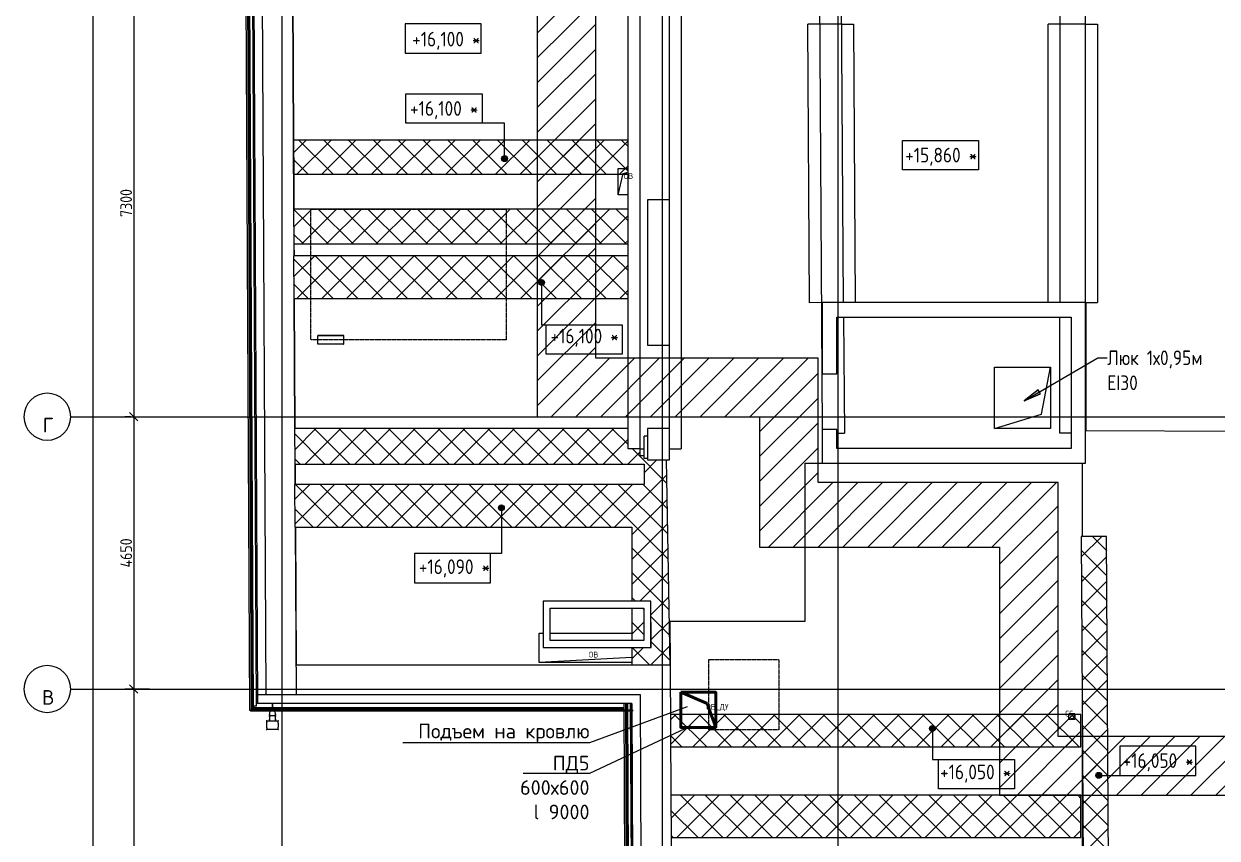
# Model space of a CAD drawing. Header units: millimetres. Extents: x -99936 to 523262, y -63190 to 327013.
# Drawn here: x 407000 to 427392, y 78388 to 92291 of the extents above; entities that cross this region are included whole.
import ezdxf
from ezdxf import colors
from ezdxf.entities.mleader import LeaderData, LeaderLine
from ezdxf.math import Vec2, Vec3

# ---------------------------------------------------------------- set-up
doc = ezdxf.new("R2010")
doc.units = ezdxf.units.MM
doc.linetypes.add('ADSK_Линия сетки', pattern=[25, 20, -2.5, 0, -2.5])
doc.linetypes.add('ADSK_Штриховая_ш3 п1_5', pattern=[4.5, 3, -1.5])
for name, color, linetype, lineweight in [('0_АР', 8, 'Continuous', 20), ('Аннотация', 7, 'Continuous', 9), ('Ограждение', 251, 'Continuous', 18), ('Оси', 7, 'Continuous', 9), ('ПОДПОР', 1, 'Continuous', 50)]:
    doc.layers.add(name, color=color, linetype=linetype, lineweight=lineweight)
doc.layers.add('Обобщенные модели', color=5, linetype='Continuous', lineweight=18, true_color=0x0000ff)
doc.styles.add('GOST Common_1', font='GOST Common_0.ttf', dxfattribs={"width": 0.9, "height": 200})
doc.styles.add('GOST Common_2', font='GOST Common_0.ttf', dxfattribs={"width": 0.9, "height": 250})
doc.styles.add('GOST Common_3', font='GOST Common_0.ttf', dxfattribs={"width": 0.9, "height": 100})
doc.styles.add('ISOCPEUR', font='isocpeur.ttf', dxfattribs={"height": 250})
doc.dimstyles.new('ADSK_Основной_2_5_мм_Оси', dxfattribs={"dimscale": 304.8, "dimtxt": 251.428749, "dimasz": 0.463911, "dimexe": 0.492126, "dimexo": 0.492126, "dimgap": 0.098425, "dimtad": 1, "dimrnd": 0.01, "dimdsep": 46, "dimtxsty": 'GOST Common_1', "dimblk1": 'OBLIQUE', "dimblk2": 'OBLIQUE', "dimsah": 1, "dimcen": 0.09, "dimdle": 0.492126, "dimazin": 2, "dimtfac": 1, "dimtdec": 4, "dimtix": 1, "dimtmove": 0, "dimatfit": 3, "dimfxl": 1, "dimtvp": 1, "dimtolj": 1, "dimtzin": 0, "dimlwd": 20, "dimlwe": 20, "dimarcsym": 2})
pattern_1 = [(45, (417914.95, 72638.46), (-212.132, 212.132), []), (135, (417914.95, 72638.46), (-212.132, -212.132), [])]

# ---------------------------------------------------------------- blocks, each defined once
blk = doc.blocks.new('Водосток - Тип 1 _карниз больше 490мм_-5153572-План чердака копия 2')
at = {"layer": 'Обобщенные модели'}
for p, q in [((19, 435), (125, 435)), ((125, 435), (231, 435)), ((125, 285), (19, 285)), ((75, 285), (75, 214)), ((75, 285), (75, 264)), ((75, 256), (75, 214)), ((231, 285), (125, 285)), ((175, 214), (175, 285)), ((175, 264), (175, 285)), ((175, 214), (175, 256)), ((120, 60), (120, -10)), ((130, -10), (130, 60))]:
    blk.add_line(p, q, dxfattribs=at)
at = {"layer": 'Обобщенные модели', "flags": 128}
for points in [[(75, 256), (75, 262), (75, 268), (75, 273), (75, 278), (75, 284), (75, 285)], [(75, 264), (75, 258), (75, 252), (75, 247), (75, 242), (75, 236), (75, 231), (75, 226), (75, 221), (75, 216), (75, 212), (75, 207), (75, 203), (75, 199), (75, 195), (75, 191), (75, 188), (75, 184), (75, 181), (75, 178), (75, 175), (75, 173), (75, 171), (75, 168), (75, 167), (75, 165), (75, 164), (75, 162), (75, 161), (75, 161), (75, 160), (75, 160), (75, 160)], [(75, 202), (75, 205), (75, 210), (75, 214)], [(175, 285), (175, 281), (175, 275), (175, 270), (175, 264), (175, 259), (175, 256)], [(175, 160), (175, 160), (175, 160), (175, 161), (175, 162), (175, 163), (175, 164), (175, 166), (175, 168), (175, 170), (175, 172), (175, 174), (175, 177), (175, 180), (175, 183), (175, 186), (175, 190), (175, 193), (175, 197), (175, 201), (175, 205), (175, 210), (175, 214), (175, 219), (175, 224), (175, 229), (175, 234), (175, 239), (175, 245), (175, 250), (175, 256), (175, 261), (175, 264)], [(175, 214), (175, 212), (175, 207), (175, 203), (175, 199), (175, 197)], [(75, 173), (75, 174), (75, 177), (75, 180), (75, 183)], [(175, 177), (175, 175), (175, 173)]]:
    blk.add_lwpolyline(points, dxfattribs=at)
at = {"layer": 'Обобщенные модели'}
for start, end in [(164.8376, 232.0774), (307.9226, 14.9145)]:
    blk.add_arc((125, 160), 52, start, end, dxfattribs=at)
for start_param, end_param in [(0, 1.570796), (0, 1.570796), (1.570796, 3.141593), (1.570796, 3.141593)]:
    blk.add_ellipse((125, 214), major_axis=(-50, 0), ratio=0.309017, start_param=start_param, end_param=end_param, dxfattribs=at)
for points in [[(19, 285), (21, 285), (25, 286), (29, 289), (31, 292), (32, 295), (32, 297), (32, 299), (32, 302), (32, 304), (32, 306), (32, 309), (32, 311), (31, 314), (31, 317), (31, 320), (30, 323), (30, 326), (29, 329), (29, 332), (29, 336), (28, 340), (28, 346), (27, 355), (27, 365), (28, 374), (28, 380), (29, 384), (29, 388), (29, 391), (30, 394), (30, 397), (31, 400), (31, 403), (31, 406), (32, 409), (32, 411), (32, 414), (32, 416), (32, 418), (32, 421), (32, 423), (32, 425), (31, 428), (29, 431), (25, 434), (21, 435), (19, 435)], [(231, 435), (229, 435), (225, 434), (221, 431), (219, 428), (218, 425), (218, 423), (218, 421), (218, 418), (218, 416), (218, 414), (218, 411), (218, 409), (219, 406), (219, 403), (219, 400), (220, 397), (220, 394), (221, 391), (221, 388), (221, 384), (222, 380), (222, 374), (223, 365), (223, 355), (222, 346), (222, 340), (221, 336), (221, 332), (221, 329), (220, 326), (220, 323), (219, 320), (219, 317), (219, 314), (218, 311), (218, 309), (218, 306), (218, 304), (218, 302), (218, 299), (218, 297), (218, 295), (219, 292), (221, 289), (225, 286), (229, 285), (231, 285)]]:
    blk.add_open_spline(points, degree=3, knots=[-1, -1, -1, -1, -0.941176, -0.882353, -0.852941, -0.823529, -0.808824, -0.794118, -0.779412, -0.764706, -0.75, -0.735294, -0.720588, -0.705882, -0.691176, -0.676471, -0.661765, -0.647059, -0.632353, -0.617647, -0.602941, -0.588235, -0.558824, -0.529412, -0.470588, -0.441176, -0.411765, -0.397059, -0.382353, -0.367647, -0.352941, -0.338235, -0.323529, -0.308824, -0.294118, -0.279412, -0.264706, -0.25, -0.235294, -0.220588, -0.205882, -0.191176, -0.176471, -0.147059, -0.117647, -0.058824, 0, 0, 0, 0], dxfattribs=at)
blk = doc.blocks.new('GM_Отверстие прямоугольное _в плите_ - Отверстие-1433030-План чердака копия 2')
at = {"layer": 'Обобщенные модели'}
for p, q in [((-175, -225), (-175, 225)), ((-175, 225), (-5, 225)), ((-175, -225), (-87.5, 137.5)), ((-87.5, 137.5), (-5, 165)), ((-5, -225), (-175, -225))]:
    blk.add_line(p, q, dxfattribs=at)
blk = doc.blocks.new('Ограждение - Ограждение-2981992-План чердака копия 2')
at = {"layer": 'Ограждение'}
h = blk.add_hatch(dxfattribs=at)
h.set_pattern_fill('FP_2', color=256, style=0, pattern_type=2)
h.set_pattern_definition([(45, (0, 0), (-106.066, 106.066), [])])
h.paths.add_polyline_path([(-5446, 14183), (-5446, 14333), (-5772, 14333), (-5772, 14331), (-5451, 14331), (-5451, 14183)])
for p, q in [((-5893, 14331), (-5893, 14333)), ((-5893, 14333), (-5772, 14333)), ((-5893, 14183), (-5893, 14331)), ((-5772, 14331), (-5893, 14331)), ((-5451, 14183), (-5893, 14183))]:
    blk.add_line(p, q, dxfattribs=at)
at = {"layer": 'Ограждение', "lineweight": 18}
for p, q in [((-5446, 14333), (-5772, 14333)), ((-5772, 14333), (-5772, 14331)), ((-5772, 14331), (-5451, 14331)), ((-5451, 14331), (-5451, 14183)), ((-5446, 14183), (-5446, 14333)), ((-5451, 14183), (-5446, 14183))]:
    blk.add_line(p, q, dxfattribs=at)
blk = doc.blocks.new('GM_Отверстие прямоугольное _в плите_ - Отверстие-3336401-План чердака копия 2')
at = {"layer": 'Обобщенные модели'}
for p, q in [((-746, 250), (838, 250)), ((-746, 167), (838, 250)), ((838, 250), (838, -250)), ((649, -250), (-746, -250)), ((838, -250), (769, -250))]:
    blk.add_line(p, q, dxfattribs=at)
blk = doc.blocks.new('GM_Отверстие прямоугольное _в плите_ - Отверстие-3479558-План чердака копия 2')
at = {"layer": 'Обобщенные модели'}
for p, q in [((-50, -50), (-50, 50)), ((-50, 50), (50, 50)), ((-50, -50), (-25, 25)), ((-25, 25), (50, 50)), ((50, 50), (50, -50)), ((-50, -40), (-50, -50)), ((50, -50), (-50, -50)), ((-50, -50), (50, -50)), ((50, -50), (50, -40))]:
    blk.add_line(p, q, dxfattribs=at)
blk = doc.blocks.new('Ось сетки - Круг_Ø8 мм-8258-План чердака копия 2')
at = {"layer": 'Оси', "lineweight": 20}
for start, end in [(360, 180), (180, 360)]:
    blk.add_arc((0, 0), 4, start, end, dxfattribs=at)
blk = doc.blocks.new('_Oblique')
at = {"color": 0, "linetype": 'ByBlock', "lineweight": -2}
blk.add_line((-0.5, -0.5), (0.5, 0.5), dxfattribs=at)
blk = doc.blocks.new('*D2362')
at = {"color": 0, "lineweight": 20, "transparency": 16777216}
for p, q in [((408178, 115833), (408178, 72483)), ((408128, 115683), (408028, 115683)), ((408128, 72633), (408028, 72633))]:
    blk.add_line(p, q, dxfattribs=at)
at = {"layer": 'Defpoints', "color": 0, "transparency": 16777216}
for p in [(408278, 115683), (408178, 72633), (408278, 72633)]:
    blk.add_point(p, dxfattribs=at)
at = {"color": 0, "lineweight": 20, "transparency": 16777216, "xscale": 141.4, "yscale": 141.4, "zscale": 141.4}
for p, rotation in [((408178, 115683), 90), ((408178, 72633), 270)]:
    blk.add_blockref('_Oblique', p, dxfattribs=dict(at, rotation=rotation))
at = {"color": 0, "lineweight": 20, "transparency": 16777216, "insert": (408048, 94158), "char_height": 200, "width": 971.62, "attachment_point": 5, "rotation": 90, "style": 'GOST Common_1'}
blk.add_mtext('\\A1;43050', dxfattribs=at)
blk = doc.blocks.new('*D2375')
at = {"color": 0, "lineweight": 20, "transparency": 16777216}
for p, q in [((408178, 115833), (408178, 72483)), ((408128, 115683), (408028, 115683)), ((408128, 72633), (408028, 72633))]:
    blk.add_line(p, q, dxfattribs=at)
at = {"layer": 'Defpoints', "color": 0, "transparency": 16777216}
for p in [(408278, 115683), (408178, 72633), (408278, 72633)]:
    blk.add_point(p, dxfattribs=at)
at = {"color": 0, "lineweight": 20, "transparency": 16777216, "xscale": 141.4, "yscale": 141.4, "zscale": 141.4}
for p, rotation in [((408178, 115683), 90), ((408178, 72633), 270)]:
    blk.add_blockref('_Oblique', p, dxfattribs=dict(at, rotation=rotation))
at = {"color": 0, "lineweight": 20, "transparency": 16777216, "insert": (408048, 94158), "char_height": 200, "width": 971.62, "attachment_point": 5, "rotation": 90, "style": 'GOST Common_1'}
blk.add_mtext('\\A1;43050', dxfattribs=at)
blk = doc.blocks.new('*D2378')
at = {"color": 0, "lineweight": 20, "transparency": 16777216}
for p, q in [((408878, 93033), (408878, 85433)), ((408828, 92883), (408728, 92883)), ((408828, 85583), (408728, 85583))]:
    blk.add_line(p, q, dxfattribs=at)
at = {"layer": 'Defpoints', "color": 0, "transparency": 16777216}
for p in [(408978, 92883), (408878, 85583), (408978, 85583)]:
    blk.add_point(p, dxfattribs=at)
at = {"color": 0, "lineweight": 20, "transparency": 16777216, "xscale": 141.4, "yscale": 141.4, "zscale": 141.4}
for p, rotation in [((408878, 92883), 90), ((408878, 85583), 270)]:
    blk.add_blockref('_Oblique', p, dxfattribs=dict(at, rotation=rotation))
at = {"color": 0, "lineweight": 20, "transparency": 16777216, "insert": (408748, 89233), "char_height": 200, "width": 756.84, "attachment_point": 5, "rotation": 90, "style": 'GOST Common_1'}
blk.add_mtext('\\A1;7300', dxfattribs=at)
blk = doc.blocks.new('*D2379')
at = {"color": 0, "lineweight": 20, "transparency": 16777216}
for p, q in [((408878, 85733), (408878, 80783)), ((408828, 85583), (408728, 85583)), ((409149, 80933), (408728, 80933))]:
    blk.add_line(p, q, dxfattribs=at)
at = {"layer": 'Defpoints', "color": 0, "transparency": 16777216}
for p in [(408978, 85583), (408878, 80933), (409299, 80933)]:
    blk.add_point(p, dxfattribs=at)
at = {"color": 0, "lineweight": 20, "transparency": 16777216, "xscale": 141.4, "yscale": 141.4, "zscale": 141.4}
for p, rotation in [((408878, 85583), 90), ((408878, 80933), 270)]:
    blk.add_blockref('_Oblique', p, dxfattribs=dict(at, rotation=rotation))
at = {"color": 0, "lineweight": 20, "transparency": 16777216, "insert": (408748, 83258), "char_height": 200, "width": 782.41, "attachment_point": 5, "rotation": 90, "style": 'GOST Common_1'}
blk.add_mtext('\\A1;4650', dxfattribs=at)
blk = doc.blocks.new('*D2380')
at = {"color": 0, "lineweight": 20, "transparency": 16777216}
for p, q in [((408878, 81083), (408878, 74283)), ((409149, 80933), (408728, 80933)), ((408828, 74433), (408728, 74433))]:
    blk.add_line(p, q, dxfattribs=at)
at = {"layer": 'Defpoints', "color": 0, "transparency": 16777216}
for p in [(409299, 80933), (408878, 74433), (408978, 74433)]:
    blk.add_point(p, dxfattribs=at)
at = {"color": 0, "lineweight": 20, "transparency": 16777216, "xscale": 141.4, "yscale": 141.4, "zscale": 141.4}
for p, rotation in [((408878, 80933), 90), ((408878, 74433), 270)]:
    blk.add_blockref('_Oblique', p, dxfattribs=dict(at, rotation=rotation))
at = {"color": 0, "lineweight": 20, "transparency": 16777216, "insert": (408748, 77683), "char_height": 200, "width": 756.84, "attachment_point": 5, "rotation": 90, "style": 'GOST Common_1'}
blk.add_mtext('\\A1;6500', dxfattribs=at)
blk = doc.blocks.new('Высотные отметки - Рамка-12095-План чердака копия 2')
at = {"layer": 'Аннотация'}
for p, q in [((-6.5, 0), (-6.5, 5)), ((-6.5, 5), (6.5, 5)), ((6.5, 5), (6.5, 0)), ((6.5, 0), (-6.5, 0))]:
    blk.add_line(p, q, dxfattribs=at)

msp = doc.modelspace()

# ---------------------------------------------------------------- hatches: boundary and pattern name
at = {"layer": '0_АР', "lineweight": 9}
h = msp.add_hatch(dxfattribs=at)
h.set_pattern_fill('FP_3', color=256, style=0, pattern_type=2)
h.set_pattern_definition([(45, (417914.95, 72638.46), (-212.132, 212.132), [])])
h.paths.add_polyline_path([(453334.005, 79120.978), (458288.314, 79120.978), (458288.314, 81607.884), (465046.712, 81607.884), (465046.712, 82530.716), (457288.314, 82530.716), (457288.314, 80328.765), (452832.534, 80328.765), (452832.534, 84028.765), (451832.534, 84028.765), (451832.534, 80120.978), (424674.041, 80120.978), (424674.041, 84460.274), (420571.259, 84460.274), (420571.259, 86583.455), (416772.864, 86583.455), (416772.864, 109113.455), (415772.864, 109113.455), (415772.864, 98481.388), (412897.222, 98481.388), (412897.222, 97481.388), (415772.864, 97481.388), (415772.864, 85583.455), (419571.259, 85583.455), (419571.259, 83357.205), (423674.041, 83357.205), (423674.041, 79120.978), (453170.458, 79120.978)])
h = msp.add_hatch(dxfattribs=at)
h.set_pattern_fill('FP_1', color=256, style=0, pattern_type=2)
h.set_pattern_definition(pattern_1)
h.paths.add_polyline_path([(411610.963, 89723.455), (417324.954, 89723.455), (417324.954, 90308.455), (411607.96, 90308.455)])
at = {"layer": '0_АР'}
h = msp.add_hatch(color=256, dxfattribs=at)
edge = h.paths.add_edge_path()
edge.add_arc((415214.205, 89989.882), 50, 0, 360)
at = {"layer": '0_АР', "lineweight": 9}
h = msp.add_hatch(dxfattribs=at)
h.set_pattern_fill('FP_1', color=256, style=0, pattern_type=2)
h.set_pattern_definition(pattern_1)
h.paths.add_polyline_path([(415772.864, 88533.455), (417324.954, 88533.455), (417324.954, 89128.455), (411607.96, 89128.455), (411611.277, 88533.455), (412344.447, 88533.455)])
h = msp.add_hatch(dxfattribs=at)
h.set_pattern_fill('FP_1', color=256, style=0, pattern_type=2)
h.set_pattern_definition(pattern_1)
h.paths.add_polyline_path([(411611.707, 87603.455), (417324.954, 87603.455), (417324.954, 88333.455), (411607.96, 88333.455), (411611.415, 87660.24)])
at = {"layer": '0_АР'}
h = msp.add_hatch(color=256, dxfattribs=at)
edge = h.paths.add_edge_path()
edge.add_arc((415846.778, 87876.82), 50, 0, 360)
at = {"layer": '0_АР', "lineweight": 9}
msp.add_hatch(color=256, dxfattribs=at).paths.add_polyline_path([(424095.804, 85856.536), (424374.918, 85973.39), (424335.164, 86041.648)])
h = msp.add_hatch(dxfattribs=at)
h.set_pattern_fill('FP_1', color=256, style=0, pattern_type=2)
h.set_pattern_definition(pattern_1)
h.paths.add_polyline_path([(418045.448, 81347.045), (417979.964, 84844.673), (417654.954, 84844.673), (417654.954, 84868.455), (417599.519, 84868.455), (417599.519, 84922.238), (417524.954, 84922.238), (417524.954, 85032.441), (417324.954, 85032.441), (417324.954, 85383.455), (411627.443, 85383.455), (411630.573, 84773.455), (417599.519, 84773.455), (417599.519, 84428.455), (411625.672, 84428.455), (411629.419, 83698.455), (417389.519, 83698.455), (417389.519, 82434.658), (417716.351, 82434.658), (417716.351, 81644.658), (417389.519, 81644.658), (417389.519, 81347.045), (418045.351, 81347.045)])
h.paths.add_polyline_path([(417596.351, 81764.658), (417596.351, 82314.658), (417389.519, 82314.658), (417389.519, 81764.658)])
at = {"layer": '0_АР'}
h = msp.add_hatch(color=256, dxfattribs=at)
edge = h.paths.add_edge_path()
edge.add_arc((415160.369, 84027.546), 50, 0, 360)
at = {"layer": '0_АР', "lineweight": 9}
h = msp.add_hatch(dxfattribs=at)
h.set_pattern_fill('FP_1', color=256, style=0, pattern_type=2)
h.set_pattern_definition(pattern_1)
h.paths.add_polyline_path([(418084.385, 74630.978), (425059.519, 74630.978), (425059.519, 75160.978), (418074.867, 75160.978), (418077.387, 74630.978)])
h.paths.add_polyline_path([(425554.232, 75036.687), (425503.379, 83536.687), (425068.371, 83536.687), (425119.225, 75036.687), (425337.645, 75036.687)])
h.paths.add_polyline_path([(418781.171, 76270.978), (422924.519, 76270.978), (422924.519, 76653.988), (425004.519, 76653.988), (425004.519, 77325.978), (418064.571, 77325.978), (418069.588, 76270.978), (418084.385, 76270.978)])
h.paths.add_polyline_path([(424674.041, 78395.978), (425064.519, 78395.978), (425064.519, 79120.978), (418056.035, 79120.978), (418059.483, 78395.978), (423674.041, 78395.978)])
h.paths.add_polyline_path([(424674.041, 79945.978), (425064.519, 79945.978), (425064.519, 80500.978), (418049.598, 80500.978), (418052.447, 79945.978), (424499.041, 79945.978)])
at = {"layer": '0_АР'}
h = msp.add_hatch(color=256, dxfattribs=at)
edge = h.paths.add_edge_path()
edge.add_arc((422525.723, 80259.027), 50, 0, 360)
h = msp.add_hatch(color=256, dxfattribs=at)
edge = h.paths.add_edge_path()
edge.add_arc((425368.116, 79459.578), 50, 0, 360)

# ---------------------------------------------------------------- linework, layer by layer
at = {"linetype": 'ADSK_Линия сетки'}
for p, q in [((417914.519, 67728.805), (417914.519, 116861.454)), ((420914.519, 67728.805), (420914.519, 116861.454)), ((411414.519, 67615.87), (411414.519, 116748.52)), ((407800.225, 85583.455), (473919.807, 85583.455)), ((407800.225, 80933.455), (473919.807, 80933.455))]:
    msp.add_line(p, q, dxfattribs=at)
at = {"layer": '0_АР'}
for p, q in [((416772.864, 86583.455), (416772.864, 109113.455)), ((417324.954, 85032.441), (417324.954, 109113.455)), ((417524.954, 109113.455), (417524.954, 84922.238)), ((418034.954, 84844.673), (418034.954, 109113.455)), ((418234.954, 109113.455), (418234.954, 85032.441)), ((415772.864, 97481.388), (415772.864, 85583.455)), ((411140.769, 80837.045), (411077.157, 93231.989)), ((410838.357, 92997.665), (410901.998, 80597.045)), ((410921.767, 80641.917), (410858.075, 93052.486)), ((410908.074, 93052.742), (410971.767, 80642.174)), ((410927.924, 93081.989), (410991.537, 80687.045)), ((411587.492, 93167.836), (411608.223, 89128.455)), ((410862.152, 80566.994), (410798.46, 92977.563)), ((410818.46, 92977.665), (410882.152, 80567.097)), ((411595.324, 92748.552), (411613.192, 89128.455)), ((420594.212, 92740.98), (420641.827, 85365.975)), ((421007.857, 87530.975), (420974.22, 92740.98)), ((424704.954, 92740.98), (424704.954, 87530.975)), ((425144.954, 85302.238), (425144.954, 92740.98)), ((420597.146, 92286.535), (420397.151, 92285.244)), ((420427.854, 87529.684), (420397.151, 92285.244)), ((420977.154, 92286.535), (420597.146, 92286.535)), ((420977.154, 92286.535), (421177.15, 92287.827)), ((421177.15, 92287.827), (421207.862, 87530.975)), ((424504.954, 87530.975), (424504.954, 92286.535)), ((424704.954, 92286.535), (424504.954, 92286.535)), ((425144.954, 92286.535), (424704.954, 92286.535)), ((425144.954, 92286.535), (425344.954, 92286.535)), ((425344.954, 92286.535), (425344.954, 87530.975)), ((411607.96, 90308.455), (411610.963, 89723.455)), ((417324.954, 90308.455), (411607.96, 90308.455)), ((411610.963, 89723.455), (417324.954, 89723.455)), ((411607.96, 89128.455), (411611.014, 88533.455)), ((417324.954, 89128.455), (411607.96, 89128.455)), ((417654.954, 89284.673), (417654.954, 86804.673)), ((418034.954, 89284.673), (417654.954, 89284.673)), ((411611.014, 88533.455), (417324.954, 88533.455)), ((411611.277, 88533.455), (411612.303, 88333.455)), ((411616.128, 88533.455), (411617.116, 88333.455)), ((411607.96, 88333.455), (411611.707, 87603.455)), ((417324.954, 88333.455), (411607.96, 88333.455)), ((411611.707, 87603.455), (417324.954, 87603.455)), ((411616.05, 87603.455), (411627.443, 85383.455)), ((411620.719, 87603.455), (411631.676, 85383.363)), ((420627.85, 87530.975), (420427.854, 87529.684)), ((420627.85, 87530.975), (420641.828, 87530.975)), ((425144.519, 87530.975), (420641.828, 87530.975)), ((420641.828, 87530.975), (420641.828, 86315.975)), ((425144.519, 87280.975), (425144.519, 87530.975)), ((425144.954, 87530.975), (425344.954, 87530.975)), ((425147.959, 87530.975), (425147.959, 85339.757)), ((420891.828, 87280.975), (424894.519, 87280.975)), ((420891.828, 86315.975), (420891.828, 87280.975)), ((421009.472, 87280.975), (421022.247, 85302.238)), ((424704.954, 85302.238), (424704.954, 87280.975)), ((424894.519, 87280.975), (424894.519, 85040.975)), ((425144.519, 85040.975), (425144.519, 87280.975)), ((417654.954, 86804.673), (418034.954, 86804.673)), ((420571.259, 86583.455), (416772.864, 86583.455)), ((420571.259, 84460.274), (420571.259, 86583.455)), ((420641.828, 86315.975), (420891.828, 86315.975)), ((423589.519, 85383.475), (423589.519, 86428.475)), ((423589.519, 86428.475), (424544.519, 86428.475)), ((424392.815, 85629.068), (424544.519, 86428.475)), ((424544.519, 86428.475), (424544.519, 85383.475)), ((415772.864, 85583.455), (419571.259, 85583.455)), ((419571.259, 85583.455), (419571.259, 83357.205)), ((423589.519, 85383.475), (424392.815, 85629.068)), ((411627.443, 85383.455), (411630.573, 84773.455)), ((417324.954, 85383.455), (411627.443, 85383.455)), ((417599.519, 84868.455), (417599.519, 85253.455)), ((417654.954, 85253.455), (417599.519, 85253.455)), ((417654.954, 85384.673), (417654.954, 84844.673)), ((418034.954, 85384.673), (417654.954, 85384.673)), ((420891.828, 85365.975), (420641.828, 85365.975)), ((420641.828, 85365.975), (420641.828, 84790.975)), ((420891.828, 85040.975), (420891.828, 85365.975)), ((420891.828, 85302.238), (421022.247, 85302.238)), ((424544.519, 85383.475), (423589.519, 85383.475)), ((424894.519, 85302.238), (424704.954, 85302.238)), ((427979.44, 85332.303), (425144.954, 85339.765)), ((424894.519, 85040.975), (420891.828, 85040.975)), ((425144.519, 84790.975), (425144.519, 85040.975)), ((417524.954, 85032.441), (417324.954, 85032.441)), ((417524.954, 85032.441), (417599.519, 85032.441)), ((417524.954, 84922.238), (417599.519, 84922.238)), ((417654.954, 84868.455), (417599.519, 84868.455)), ((417654.954, 84844.673), (418034.954, 84844.673)), ((418045.448, 81347.045), (417979.964, 84844.673)), ((418034.954, 85032.441), (418234.954, 85032.441)), ((411630.573, 84773.455), (417599.519, 84773.455)), ((411630.574, 84773.455), (411632.344, 84428.455)), ((417599.519, 84767.238), (411634.717, 84767.238)), ((411634.717, 84767.238), (411636.389, 84428.455)), ((417599.519, 84773.455), (417599.519, 84428.455)), ((420352.481, 82090.975), (420352.481, 84790.975)), ((420352.481, 84790.975), (420641.828, 84790.975)), ((420641.828, 84790.975), (425144.519, 84790.975)), ((425083.088, 84790.975), (425083.088, 83536.687)), ((417599.519, 84428.455), (411625.672, 84428.455)), ((411625.672, 84428.455), (411629.419, 83698.455)), ((424674.041, 84460.274), (420571.259, 84460.274)), ((424674.041, 80120.978), (424674.041, 84460.274)), ((411629.419, 83698.455), (417389.519, 83698.455)), ((411636.091, 83698.455), (411650.776, 80837.045)), ((411639.992, 83698.455), (411651.598, 81347.045)), ((417389.519, 83698.455), (417389.519, 82434.658)), ((425503.379, 83536.687), (425068.371, 83536.687)), ((425068.371, 83536.687), (425119.225, 75036.687)), ((425554.232, 75036.687), (425503.379, 83536.687)), ((419571.259, 83357.205), (423674.041, 83357.205)), ((423674.041, 83357.205), (423674.041, 79120.978)), ((417716.351, 82434.658), (415874.351, 82434.658)), ((415874.351, 82434.658), (415874.351, 81644.658)), ((417716.351, 81644.658), (417716.351, 82434.658)), ((415994.351, 82314.658), (417596.351, 82314.658)), ((415994.351, 81764.658), (415994.351, 82314.658)), ((417389.519, 82314.658), (417389.519, 81764.658)), ((417596.351, 82314.658), (417596.351, 81764.658)), ((418048.888, 81347.045), (418045.351, 82090.975)), ((418045.351, 82090.975), (420352.481, 82090.975)), ((415874.351, 81644.658), (417716.351, 81644.658)), ((417596.351, 81764.658), (415994.351, 81764.658)), ((417389.519, 81644.658), (417389.519, 81347.045)), ((411648.158, 81347.045), (417389.519, 81347.045)), ((417389.519, 81347.045), (418048.888, 81347.045)), ((418045.448, 81347.045), (418056.035, 79120.978)), ((425083.088, 81076.831), (425083.088, 75036.687)), ((411140.769, 80837.045), (410990.767, 80837.045)), ((411140.673, 80855.63), (411120.4, 80837.045)), ((417537.868, 80837.045), (411140.769, 80837.045)), ((417576.804, 72649.554), (417537.868, 80837.045)), ((410882.152, 80567.097), (410862.152, 80566.994)), ((410872.152, 80577.045), (417403.088, 80577.045)), ((410872.152, 80577.045), (410872.152, 80557.045)), ((417403.088, 80557.045), (410872.152, 80557.045)), ((410892.05, 80587.045), (410882.05, 80586.994)), ((410892.05, 80597.045), (417259.007, 80597.045)), ((410892.05, 80597.045), (410892.05, 80577.045)), ((410911.947, 80607.045), (410901.947, 80606.994)), ((410911.947, 80617.045), (417258.912, 80617.045)), ((410911.947, 80617.045), (410911.947, 80597.045)), ((410971.767, 80642.174), (410921.767, 80641.917)), ((410921.768, 80641.917), (410921.896, 80617.045)), ((417388.98, 80687.045), (410991.537, 80687.045)), ((417278.58, 80686.95), (417258.58, 80686.855)), ((417298.087, 72379.506), (417258.58, 80686.855)), ((417298.58, 80686.95), (417278.58, 80686.855)), ((417278.58, 80686.95), (417318.039, 72389.554)), ((417279.007, 80597.045), (417319.007, 80597.045)), ((417318.58, 80686.95), (417298.58, 80686.855)), ((417298.58, 80686.95), (417299.103, 80577.045)), ((417298.912, 80617.045), (417318.912, 80617.045)), ((417299.198, 80557.045), (417337.991, 72399.601)), ((417388.58, 80687.045), (417318.58, 80686.712)), ((417357.73, 72454.435), (417318.58, 80686.712)), ((417407.516, 72499.554), (417368.58, 80686.95)), ((417368.58, 80686.95), (417407.729, 72454.672)), ((417388.58, 80687.045), (417427.516, 72499.554)), ((417427.917, 72499.554), (417388.98, 80687.045)), ((417403.088, 80577.045), (417403.088, 80557.045)), ((418049.598, 80500.978), (418052.447, 79945.978)), ((425064.519, 80500.978), (418049.598, 80500.978)), ((425064.519, 79945.978), (425064.519, 80500.978)), ((418052.447, 79945.978), (425064.519, 79945.978)), ((451832.534, 80120.978), (424674.041, 80120.978)), ((425064.519, 79120.978), (418056.035, 79120.978)), ((418056.035, 79120.978), (418059.483, 78395.978)), ((423674.041, 79120.978), (458288.314, 79120.978)), ((425064.519, 78395.978), (425064.519, 79120.978)), ((418059.483, 78395.978), (418064.571, 77325.978)), ((418059.483, 78395.978), (425064.519, 78395.978))]:
    msp.add_line(p, q, dxfattribs=at)
at = {"layer": '0_АР', "lineweight": 20}
for p, q in [((415214.205, 90595.537), (414179.703, 90595.537)), ((415214.205, 89989.882), (415214.205, 90595.537)), ((415846.778, 87876.82), (415846.778, 87150.034)), ((415846.778, 87150.034), (416573.564, 87150.034)), ((415160.369, 84027.546), (415160.369, 83246.925)), ((415160.369, 83246.925), (414325.912, 83246.925)), ((422525.723, 80259.027), (422525.723, 79729.982)), ((422525.723, 79729.982), (423278.816, 79729.982)), ((425368.116, 79459.578), (425852.64, 79459.578)), ((425852.64, 79459.578), (426377.541, 79459.578))]:
    msp.add_line(p, q, dxfattribs=at)
at = {"layer": '0_АР', "linetype": 'ADSK_Штриховая_ш3 п1_5'}
for p, q in [((411905.137, 89128.455), (415240.444, 89128.455)), ((411905.137, 86894.737), (411905.137, 89128.455)), ((415240.444, 89128.455), (415240.444, 86894.737)), ((415240.444, 86894.737), (411905.137, 86894.737)), ((418702.908, 81438.49), (419902.908, 81438.49)), ((418702.908, 80237.378), (418702.908, 81438.49)), ((419902.908, 81438.49), (419902.908, 80237.378)), ((419902.908, 80237.378), (418702.908, 80237.378))]:
    msp.add_line(p, q, dxfattribs=at)
at = {"layer": '0_АР', "lineweight": 9}
for p, q in [((424095.804, 85856.536), (425354.388, 86589.551)), ((425354.388, 86589.551), (425514.321, 86589.551)), ((424335.164, 86041.648), (424095.804, 85856.536)), ((424095.804, 85856.536), (424374.918, 85973.39)), ((424374.918, 85973.39), (424335.164, 86041.648)), ((415874.351, 82070.124), (415873.351, 82070.124)), ((415873.351, 82070.124), (415873.351, 81643.658)), ((417717.351, 82070.124), (417716.351, 82070.124)), ((417717.351, 81643.658), (417717.351, 82070.124)), ((415873.351, 81643.658), (417717.351, 81643.658))]:
    msp.add_line(p, q, dxfattribs=at)
at = {"layer": '0_АР'}
for centre in [(415214.205, 89989.882), (415846.778, 87876.82), (415160.369, 84027.546), (422525.723, 80259.027), (425368.116, 79459.578)]:
    msp.add_circle(centre, 50, dxfattribs=at)
at = {"layer": 'ПОДПОР'}
for p, q in [((418674.696, 80688.788), (418224.194, 80877.242)), ((418824.194, 80277.242), (418674.696, 80688.788))]:
    msp.add_line(p, q, dxfattribs=at)
msp.add_lwpolyline([(418224.194, 80877.242), (418824.194, 80877.242), (418824.194, 80277.242), (418224.194, 80277.242)], close=True, dxfattribs=at)

# ---------------------------------------------------------------- block references
at = {"lineweight": 20, "xscale": 99.99999999999993, "yscale": 99.99999999999993, "zscale": 99.99999999999993, "rotation": 269.9999999999994}
for p in [(407400.225, 85583.455), (407400.225, 80933.455)]:
    msp.add_blockref('Ось сетки - Круг_Ø8 мм-8258-План чердака копия 2', p, dxfattribs=at)
at = {"layer": '0_АР', "lineweight": 20, "extrusion": (0, 0, -1), "xscale": 99.99999999999993, "yscale": 99.99999999999993, "zscale": 99.99999999999993, "rotation": 180}
for p in [(-414164.404, 92291.371), (-414325.912, 83246.925)]:
    msp.add_blockref('Высотные отметки - Рамка-12095-План чердака копия 2', p, dxfattribs=at)
at = {"layer": '0_АР', "lineweight": 20, "xscale": 99.99999999999993, "yscale": 99.99999999999993, "zscale": 99.99999999999993}
for p in [(414179.703, 90595.537), (422662.295, 89799.37)]:
    msp.add_blockref('Высотные отметки - Рамка-12095-План чердака копия 2', p, dxfattribs=at)
at = {"layer": '0_АР'}
for name, p in [('GM_Отверстие прямоугольное _в плите_ - Отверстие-1433030-План чердака копия 2', (417329.954, 89596.595)), ('Ограждение - Ограждение-2981992-План чердака копия 2', (417914.954, 72638.455))]:
    msp.add_blockref(name, p, dxfattribs=at)
at = {"layer": '0_АР', "lineweight": 20, "xscale": 99.99999999999993, "yscale": 99.99999999999993, "zscale": 99.99999999999993, "rotation": 180}
for p in [(416573.564, 87150.034), (423278.816, 79729.982)]:
    msp.add_blockref('Высотные отметки - Рамка-12095-План чердака копия 2', p, dxfattribs=at)
at = {"layer": '0_АР', "rotation": 180}
for name, p in [('GM_Отверстие прямоугольное _в плите_ - Отверстие-3336401-План чердака копия 2', (416643.398, 81637.004)), ('Водосток - Тип 1 _карниз больше 490мм_-5153572-План чердака копия 2', (411373.157, 80677.045)), ('GM_Отверстие прямоугольное _в плите_ - Отверстие-3479558-План чердака копия 2', (424909.954, 80461.196))]:
    msp.add_blockref(name, p, dxfattribs=at)
at = {"layer": '0_АР', "lineweight": 20, "extrusion": (0, 0, -1), "xscale": 99.99999999999993, "yscale": 99.99999999999993, "zscale": 99.99999999999993}
msp.add_blockref('Высотные отметки - Рамка-12095-План чердака копия 2', (-426377.541, 79459.578), dxfattribs=at)

# ---------------------------------------------------------------- texts
at = {"char_height": 250, "attachment_point": 5, "line_spacing_factor": 1.022766, "style": 'ISOCPEUR'}
for s, insert, width in [('\\pt64.285,128.57,192.86,257.14,321.43,385.72,450,514.28,578.57,642.86,707.14,771.43,835.72,900,964.29,1028.6,1092.9,1157.1,1221.4,1285.7,1350,1414.3,1478.6,1542.9,1607.1,1671.4,1735.7,1800,1864.3,1928.6,1992.9,2057.1;Г', (407414.702, 85440.604), 232.2), ('\\pt64.285,128.57,192.86,257.14,321.43,385.72,450,514.28,578.57,642.86,707.14,771.43,835.72,900,964.29,1028.6,1092.9,1157.1,1221.4,1285.7,1350,1414.3,1478.6,1542.9,1607.1,1671.4,1735.7,1800,1864.3,1928.6,1992.9,2057.1;В', (407415.152, 80790.604), 261.9)]:
    msp.add_mtext(s, dxfattribs=dict(at, insert=insert, width=width))
at = {"layer": '0_АР', "lineweight": 20, "char_height": 250, "attachment_point": 1, "line_spacing_factor": 1.022761, "style": 'GOST Common_1'}
for s, insert, width in [('+16,100 *', (413636.249, 92156.198), 1390.87157), ('+16,100 *', (413600.174, 90972.244), 1390.87157), ('+15,860 *', (422061.394, 90176.077), 1442.16184), ('+16,100 *', (415999.99, 87085.701), 1390.87157), ('+16,090 *', (413749.874, 83147.28), 1442.16184), ('+16,050 *', (425776.64, 79836.285), 1442.16184), ('+16,050 *', (422657.886, 79642.322), 1442.16184)]:
    msp.add_mtext(s, dxfattribs=dict(at, insert=insert, width=width))
at = {"layer": '0_АР', "lineweight": 9, "attachment_point": 1, "line_spacing_factor": 1.022766}
for s, insert, char_height, width, style in [('\\pt360,720,1080,1440,1800,2160,2520,2880,3240,3600,3960,4320,4680,5040,5400,5760,6120,6480,6840,7200,7560,7920,8280,8640,9000,9360,9720,10080,10440,10800,11160,11520;ОВ', (417248.933, 89742.244), 100, 156.348, 'GOST Common_3'), ('\\pt360,720,1080,1440,1800,2160,2520,2880,3240,3600,3960,4320,4680,5040,5400,5760,6120,6480,6840,7200,7560,7920,8280,8640,9000,9360,9720,10080,10440,10800,11160,11520;Люк 1х0,95м\\PEI30 ', (425514.321, 86714.744), 250, 1653.471, 'GOST Common_2'), ('\\pt360,720,1080,1440,1800,2160,2520,2880,3240,3600,3960,4320,4680,5040,5400,5760,6120,6480,6840,7200,7560,7920,8280,8640,9000,9360,9720,10080,10440,10800,11160,11520;ОВ', (416654.253, 81571.724), 100, 156.348, 'GOST Common_3'), ('\\pt360,720,1080,1440,1800,2160,2520,2880,3240,3600,3960,4320,4680,5040,5400,5760,6120,6480,6840,7200,7560,7920,8280,8640,9000,9360,9720,10080,10440,10800,11160,11520;ОВ_ДУ', (418660.219, 80678.702), 100, 397.233, 'GOST Common_3'), ('\\pt360,720,1080,1440,1800,2160,2520,2880,3240,3600,3960,4320,4680,5040,5400,5760,6120,6480,6840,7200,7560,7920,8280,8640,9000,9360,9720,10080,10440,10800,11160,11520;СС', (424795.492, 80564.21), 100, 138.168, 'GOST Common_3')]:
    msp.add_mtext(s, dxfattribs=dict(at, insert=insert, char_height=char_height, width=width, style=style))

# ---------------------------------------------------------------- dimensions: what is measured, and where the dimension line sits
at = {"lineweight": 20}
for base, p1, p2, override, picture, middle in [((408177.953, 72633.455), (408277.938, 115683.455), (408277.938, 72633.455), {"dimpost": '<>', "dimfxl": 43050}, '*D2362', (408047.953, 94158.455)), ((408177.953, 72633.455), (408277.938, 115683.455), (408277.938, 72633.455), {"dimpost": '<>', "dimfxl": 43050}, '*D2375', (408047.953, 94158.455)), ((408877.953, 85583.455), (408977.938, 92883.455), (408977.938, 85583.455), {"dimpost": '<>', "dimfxl": 7300}, '*D2378', (408747.953, 89233.455)), ((408877.953, 80933.455), (408977.938, 85583.455), (409299.06, 80933.455), {"dimpost": '<>', "dimfxl": 4661.07493}, '*D2379', (408747.953, 83258.455)), ((408877.953, 74433.455), (409299.06, 80933.455), (408977.938, 74433.455), {"dimpost": '<>', "dimfxl": 6507.927435}, '*D2380', (408747.953, 77683.455))]:
    dim = msp.add_linear_dim(base=base, p1=p1, p2=p2, angle=90, dimstyle='ADSK_Основной_2_5_мм_Оси', override=override, dxfattribs=at)
    dim.commit()
    dim.dimension.update_dxf_attribs({"geometry": picture, "text_midpoint": middle})

# ---------------------------------------------------------------- leaders
at = {"ltscale": 10}
ml = msp.add_multileader_mtext('Standard', dxfattribs=at)
ml.set_content('Подъем на кровлю', color=256, style='ISOCPEUR')
ml.set_leader_properties()
ml.build(insert=Vec2(0, 0))
ml.multileader.update_dxf_attribs({"text_left_attachment_type": 6, "text_right_attachment_type": 6, "dogleg_length": 0.36, "arrow_head_size": 0.18})
ctx = ml.context
ctx.base_point, ctx.char_height, ctx.arrow_head_size, ctx.landing_gap_size, ctx.plane_origin = Vec3(413816.072, 80016.06), 250, 0.18, 0.09, Vec3(418336.153, 80628.35)
ctx.left_attachment, ctx.right_attachment, ctx.text_align_type = 6, 6, 2
notes = []
notes.append((ctx, [(1, (1, 1, 0), (416666.612, 80016.06), (-1, 0), 0.36, [(0, [(418336.153, 80628.35)], 0, [])])]))
ctx.mtext.insert, ctx.mtext.alignment, ctx.mtext.flow_direction = Vec3(416666.162, 80341.06), 3, 5
ml = msp.add_multileader_mtext('Standard')
ml.set_content('ПД5\\P600х600\\Pl 9000', color=256, style='ISOCPEUR')
ml.set_leader_properties()
ml.build(insert=Vec2(0, 0))
ml.multileader.update_dxf_attribs({"text_left_attachment_type": 6, "text_right_attachment_type": 6, "dogleg_length": 0.36, "arrow_head_size": 0.18})
ctx = ml.context
ctx.base_point, ctx.char_height, ctx.arrow_head_size, ctx.landing_gap_size, ctx.plane_origin = Vec3(415491.438, 79492.965), 250, 0.18, 0.09, Vec3(418189.71, 80299.869)
ctx.left_attachment, ctx.right_attachment, ctx.text_align_type = 6, 6, 2
notes.append((ctx, [(0, (1, 1, 0), (416666.978, 79492.965), (-1, 0), 0.36, [(0, [(418389.71, 80299.869)], 0, [])])]))
ctx.mtext.insert, ctx.mtext.width, ctx.mtext.alignment, ctx.mtext.flow_direction = Vec3(416666.528, 79792.965), 1124.15598, 3, 5
for ctx, leaders in notes:
    for number, flags, end, landing, length, lines in leaders:
        leader = LeaderData()
        leader.index, (leader.has_last_leader_line, leader.has_dogleg_vector, leader.attachment_direction) = number, flags
        leader.last_leader_point, leader.dogleg_vector, leader.dogleg_length = Vec3(end), Vec3(landing), length
        for number, points, colour, breaks in lines:
            line = LeaderLine()
            line.index, line.vertices, line.color, line.breaks = number, Vec3.list(points), colors.encode_raw_color(colour), breaks
            leader.lines.append(line)
        ctx.leaders.append(leader)

doc.saveas('drawing.dxf')
